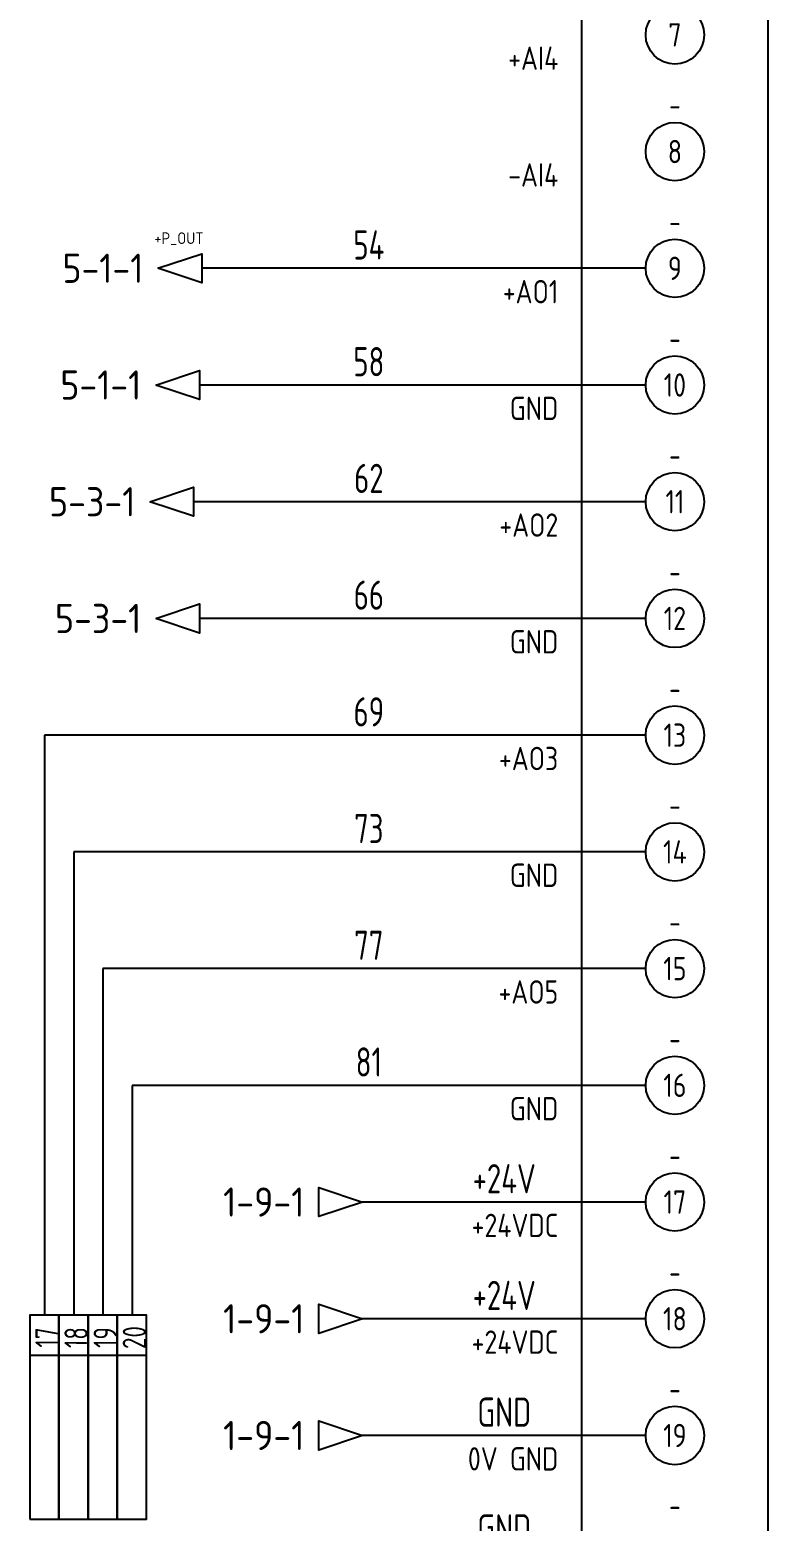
# Model space of a CAD drawing. Extents: x -20 to 400, y -5 to 292.
# Drawn here: x 76.7 to 140, y 64.6 to 192.3 of the extents above; entities that cross this region are included whole.
import ezdxf
from ezdxf.enums import TextEntityAlignment as Align

# ---------------------------------------------------------------- set-up
doc = ezdxf.new("R2010")
doc.units = 0
for name, color, linetype in [('BLU_2.5mm^2', 5, 'Continuous'), ('GRN_0.75mm^2', 3, 'Continuous'), ('MISC', 2, 'Continuous'), ('RED_2.5mm^2', 1, 'Continuous'), ('SYMS', 7, 'Continuous'), ('TAGS', 51, 'Continuous'), ('TERMS', 4, 'Continuous'), ('WIRENO', 70, 'Continuous'), ('XREF', 7, 'Continuous')]:
    doc.layers.add(name, color=color, linetype=linetype)
doc.styles.add('WD_IEC', font='ISOCP2.shx', dxfattribs={"width": 0.9, "height": 4})

# ---------------------------------------------------------------- blocks, each defined once
blk = doc.blocks.new('PLCIO_1E7D')
at = {"layer": 'SYMS'}
for p, q in [((-8, 8), (-8, -196)), ((8, -196), (8, 8))]:
    blk.add_line(p, q, dxfattribs=at)
for centre in [(0, -60), (0, -70), (0, -80), (0, -90), (0, -100), (0, -110), (0, -120), (0, -130), (0, -140), (0, -150), (0, -160), (0, -170), (0, -180)]:
    blk.add_circle(centre, 2.5, dxfattribs=at)
at = {"layer": 'SYMS', "style": 'WD_IEC'}
for tag, height, width, p in [('INST', 2.5, 0.8, (0, 26.5)), ('LOC', 2.5, 0.8, (0, 23.5)), ('MFG', 2.5, 0.8, (0, 20.5)), ('CAT', 2.5, 0.8, (0, 17.5)), ('LINE1', 2.5, 0.9, (0, 14.5)), ('LINE2', 2.5, 0.9, (0, 11.5)), ('DESC', 2.5, 0.9, (0, 8.47)), ('TAG', 2.5, 0.8, (0, 5.49)), ('TAGA01', 2, 0.8, (0, 3)), ('TAGA02', 2, 0.8, (0, -7)), ('TAGA03', 2, 0.8, (0, -17)), ('TAGA04', 2, 0.8, (0, -27)), ('TAGA05', 2, 0.8, (0, -37)), ('TAGA06', 2, 0.8, (0, -47)), ('TAGA07', 2, 0.8, (0, -57)), ('TAGA08', 2, 0.8, (0, -67)), ('TAGA09', 2, 0.8, (0, -77)), ('TAGA10', 2, 0.8, (0, -87)), ('TAGA11', 2, 0.8, (0, -97)), ('TAGA12', 2, 0.8, (0, -107)), ('TAGA13', 2, 0.8, (0, -117)), ('TAGA14', 2, 0.8, (0, -127)), ('TAGA15', 2, 0.8, (0, -137)), ('TAGA16', 2, 0.8, (0, -147)), ('TAGA17', 2, 0.8, (0, -157)), ('TAGA18', 2, 0.8, (0, -167)), ('TAGA19', 2, 0.8, (0, -177)), ('TAGA20', 2, 0.8, (0, -187))]:
    blk.add_attdef(tag, text='', height=height, dxfattribs=dict(at, width=width)).set_placement(p, align=Align.CENTER)
at = {"layer": 'SYMS', "linetype": 'Continuous', "style": 'WD_IEC', "width": 0.9, "flags": 9}
blk.add_attdef('ASSYCODE', text='', height=0.32, dxfattribs=at).set_placement((3.68, 17.14), align=Align.CENTER)
at = {"layer": 'SYMS', "style": 'WD_IEC', "width": 0.9}
for tag, p in [('DESCA01', (20, 0.5)), ('DESCB01', (20, -2.62)), ('DESCC01', (20, -5.75)), ('DESCD01', (20, -8.88)), ('DESCA02', (20, -9.5)), ('DESCE01', (20, -12)), ('DESCB02', (20, -12.62)), ('DESCC02', (20, -15.75)), ('DESCD02', (20, -18.88)), ('DESCA03', (20, -19.5)), ('DESCE02', (20, -22)), ('DESCB03', (20, -22.62)), ('DESCC03', (20, -25.75)), ('DESCD03', (20, -28.88)), ('DESCA04', (20, -29.5)), ('DESCE03', (20, -32)), ('DESCB04', (20, -32.62)), ('DESCC04', (20, -35.75)), ('DESCD04', (20, -38.88)), ('DESCA05', (20, -39.5)), ('DESCE04', (20, -42)), ('DESCB05', (20, -42.62)), ('DESCC05', (20, -45.75)), ('DESCD05', (20, -48.88)), ('DESCA06', (20, -49.5)), ('DESCE05', (20, -52)), ('DESCB06', (20, -52.62)), ('DESCC06', (20, -55.75)), ('DESCD06', (20, -58.88)), ('DESCA07', (20, -59.5)), ('DESCE06', (20, -62)), ('DESCB07', (20, -62.62)), ('DESCC07', (20, -65.75)), ('DESCD07', (20, -68.88)), ('DESCA08', (20, -69.5)), ('DESCE07', (20, -72)), ('DESCB08', (20, -72.62)), ('DESCC08', (20, -75.75)), ('DESCD08', (20, -78.88)), ('DESCA09', (20, -79.5)), ('DESCE08', (20, -82)), ('DESCB09', (20, -82.62)), ('DESCC09', (20, -85.75)), ('DESCD09', (20, -88.88)), ('DESCA10', (20, -89.5)), ('DESCE09', (20, -92)), ('DESCB10', (20, -92.62)), ('DESCC10', (20, -95.75)), ('DESCD10', (20, -98.88)), ('DESCA11', (20, -99.5)), ('DESCE10', (20, -102)), ('DESCB11', (20, -102.62)), ('DESCC11', (20, -105.75)), ('DESCD11', (20, -108.88)), ('DESCA12', (20, -109.5)), ('DESCE11', (20, -112)), ('DESCB12', (20, -112.62)), ('DESCC12', (20, -115.75)), ('DESCD12', (20, -118.88)), ('DESCA13', (20, -119.5)), ('DESCE12', (20, -122)), ('DESCB13', (20, -122.62)), ('DESCC13', (20, -125.75)), ('DESCD13', (20, -128.88)), ('DESCA14', (20, -129.5)), ('DESCE13', (20, -132)), ('DESCB14', (20, -132.62)), ('DESCC14', (20, -135.75)), ('DESCD14', (20, -138.88)), ('DESCA15', (20, -139.5)), ('DESCE14', (20, -142)), ('DESCB15', (20, -142.62)), ('DESCC15', (20, -145.75)), ('DESCD15', (20, -148.88)), ('DESCA16', (20, -149.5)), ('DESCE15', (20, -152)), ('DESCB16', (20, -152.62)), ('DESCC16', (20, -155.75)), ('DESCD16', (20, -158.88)), ('DESCA17', (20, -159.5)), ('DESCE16', (20, -162)), ('DESCB17', (20, -162.62)), ('DESCC17', (20, -165.75)), ('DESCD17', (20, -168.88)), ('DESCA18', (20, -169.5)), ('DESCE17', (20, -172)), ('DESCB18', (20, -172.62)), ('DESCC18', (20, -175.75)), ('DESCD18', (20, -178.88)), ('DESCA19', (20, -179.5)), ('DESCE18', (20, -182)), ('DESCB19', (20, -182.62)), ('DESCC19', (20, -185.75)), ('DESCD19', (20, -188.88)), ('DESCA20', (20, -189.5)), ('DESCE19', (20, -192)), ('DESCB20', (20, -192.62)), ('DESCC20', (20, -195.75)), ('DESCD20', (20, -198.88)), ('DESCE20', (20, -202))]:
    blk.add_attdef(tag, p, '', height=2.5, dxfattribs=at)
for tag, p in [('TERM01', (0, 0)), ('TERM02', (0, -10)), ('TERM03', (0, -20)), ('TERM04', (0, -30)), ('TERM05', (0, -40)), ('TERM06', (0, -50)), ('TERM07', (0, -60)), ('TERM08', (0, -70)), ('TERM09', (0, -80)), ('TERM10', (0, -90)), ('TERM11', (0, -100)), ('TERM12', (0, -110)), ('TERM13', (0, -120)), ('TERM14', (0, -130)), ('TERM15', (0, -140)), ('TERM16', (0, -150)), ('TERM17', (0, -160)), ('TERM18', (0, -170)), ('TERM19', (0, -180)), ('TERM20', (0, -190))]:
    blk.add_attdef(tag, text='', height=2, dxfattribs=at).set_placement(p, align=Align.MIDDLE_CENTER)
at = {"layer": 'SYMS', "style": 'WD_IEC', "width": 0.9, "flags": 1}
for tag, p in [('X4TERM01', (-2.5, 0)), ('X4TERM02', (-2.5, -10)), ('X4TERM03', (-2.5, -20)), ('X4TERM04', (-2.5, -30)), ('X4TERM05', (-2.5, -40)), ('X4TERM06', (-2.5, -50)), ('X4TERM07', (-2.5, -60)), ('X4TERM08', (-2.5, -70)), ('X4TERM09', (-2.5, -80)), ('X4TERM10', (-2.5, -90)), ('X4TERM11', (-2.5, -100)), ('X4TERM12', (-2.5, -110)), ('X4TERM13', (-2.5, -120)), ('X4TERM14', (-2.5, -130)), ('X4TERM15', (-2.5, -140)), ('X4TERM16', (-2.5, -150)), ('X4TERM17', (-2.5, -160)), ('X4TERM18', (-2.5, -170)), ('X4TERM19', (-2.5, -180)), ('X4TERM20', (-2.5, -190))]:
    blk.add_attdef(tag, p, '', height=0.32, dxfattribs=at)
at = {"layer": 'SYMS', "style": 'WD_IEC', "width": 0.9}
for tag, p in [('TERMDESC01', (-10, -1)), ('TERMDESC02', (-10, -11)), ('TERMDESC03', (-10, -21)), ('TERMDESC04', (-10, -31)), ('TERMDESC05', (-10, -41)), ('TERMDESC06', (-10, -51)), ('TERMDESC07', (-10, -61)), ('TERMDESC08', (-10, -71)), ('TERMDESC09', (-10, -81)), ('TERMDESC10', (-10, -91)), ('TERMDESC11', (-10, -101)), ('TERMDESC12', (-10, -111)), ('TERMDESC13', (-10, -121)), ('TERMDESC14', (-10, -131)), ('TERMDESC15', (-10, -141)), ('TERMDESC16', (-10, -151)), ('TERMDESC17', (-10, -161)), ('TERMDESC18', (-10, -171)), ('TERMDESC19', (-10, -181)), ('TERMDESC20', (-10, -191))]:
    blk.add_attdef(tag, text='', height=2, dxfattribs=at).set_placement(p, align=Align.TOP_RIGHT)
blk = doc.blocks.new('HA1D3')
blk.add_lwpolyline([(0, 0), (-3.75, -1.25), (-3.75, 1.25)], close=True)
at = {"style": 'WD_IEC', "flags": 1}
blk.add_attdef('SIGCODE', text='', height=1, dxfattribs=at).set_placement((-2.5, 1.8), align=Align.RIGHT)
at = {"style": 'WD_IEC'}
for tag, p, height, flags in [('WIRENO', (1.25, 1), 2.5, 8), ('X1TERM01', (0, 0), 0.32, 1)]:
    blk.add_attdef(tag, p, '', height=height, dxfattribs=dict(at, flags=flags))
blk.add_attdef('XREF', text='', height=2.5, dxfattribs=at).set_placement((-5, 0), align=Align.MIDDLE_RIGHT)
blk.add_attdef('DESC1', text='', height=2.5, dxfattribs=at).set_placement((1.25, -1), align=Align.TOP_LEFT)
blk = doc.blocks.new('WD_WNH')
at = {"linetype": 'Continuous', "style": 'WD_IEC', "width": 0.8}
blk.add_attdef('WIRENO', text='', height=2.5, dxfattribs=at).set_placement((0, 0.75), align=Align.CENTER)
at = {"style": 'WD_IEC', "flags": 1}
for tag, p in [('W01USER', (0, 1.25)), ('W08USER', (0, 0.375)), ('W04USER', (0, 0.875)), ('W05USER', (0, 0.75)), ('W09USER', (0, 0.25)), ('W03USER', (0, 1)), ('W06USER', (0, 0.625)), ('W07USER', (0, 0.5)), ('W02USER', (0, 1.125)), ('W10USER', (0, 0.125))]:
    blk.add_attdef(tag, text='', height=0.08, dxfattribs=at).set_placement(p, align=Align.CENTER)
blk = doc.blocks.new('HA1S3')
blk.add_lwpolyline([(-3.75, 0), (0, 1.25), (0, -1.25)], close=True)
at = {"style": 'WD_IEC', "flags": 1}
blk.add_attdef('SIGCODE', text='', height=1, dxfattribs=at).set_placement((-2.5, 1.8), align=Align.RIGHT)
at = {"style": 'WD_IEC'}
for tag, p, height, flags in [('WIRENO', (1.25, 1), 2.5, 8), ('X1TERM01', (0, 0), 0.32, 1)]:
    blk.add_attdef(tag, p, '', height=height, dxfattribs=dict(at, flags=flags))
blk.add_attdef('XREF', text='', height=2.5, dxfattribs=at).set_placement((-5, 0), align=Align.MIDDLE_RIGHT)
blk.add_attdef('DESC1', text='', height=2.5, dxfattribs=at).set_placement((1.25, -1), align=Align.TOP_LEFT)
blk = doc.blocks.new('VT0001_002')
at = {"layer": 'BLU_2.5mm^2', "color": 0, "transparency": 33554687}
blk.add_line((0, -3.43), (2.5, -3.43), dxfattribs=at)
blk.add_lwpolyline([(0, -17.5), (2.5, -17.5), (2.5, 0), (0, 0)], close=True, dxfattribs=at)
at = {"color": 2, "lineweight": 15, "true_color": 0xf1eb1f, "transparency": 33554687, "style": 'WD_IEC'}
for tag, p in [('INST', (-2.25, 5.32)), ('LOC', (-2.25, 1.32)), ('DESC1', (-2.25, -10.43)), ('DESC2', (-2.25, -13.93)), ('DESC3', (-2.25, -17.43))]:
    blk.add_attdef(tag, text='', height=2.5, dxfattribs=at).set_placement(p, align=Align.RIGHT)
at = {"color": 2, "lineweight": 15, "true_color": 0xf1eb1f, "transparency": 33554687, "style": 'WD_IEC', "flags": 1}
for tag, p, height in [('ASSYCODE', (2.75, 7.32), 1), ('CATDESC', (2.75, 5.82), 1), ('MFG', (2.75, 3.82), 1.5), ('CAT', (2.75, 1.32), 1.5)]:
    blk.add_attdef(tag, p, '', height=height, dxfattribs=at)
at = {"color": 2, "lineweight": 15, "true_color": 0xf1eb1f, "transparency": 33554687, "style": 'WD_IEC', "width": 0.8}
blk.add_attdef('TERM01', text='', height=2, rotation=89.5557, dxfattribs=at).set_placement((0.47, -1.92), align=Align.TOP_CENTER)
at = {"color": 0, "transparency": 33554687, "flags": 1}
blk.add_attdef('X2LINK', (1.25, 0), '', height=0.01, dxfattribs=at)
at = {"color": 0, "transparency": 33554687, "style": 'WD_IEC', "flags": 1}
for tag, p, height in [('X2TERM01', (1.25, 0), 0.08), ('STRIPSEQ', (0, -3.43), 0.03), ('LINKTERM', (0, -3.47), 0.03), ('X8TERM01', (1.25, -17.5), 0.08)]:
    blk.add_attdef(tag, p, '', height=height, dxfattribs=at)
at = {"color": 2, "lineweight": 15, "true_color": 0xf1eb1f, "transparency": 33554687, "style": 'WD_IEC', "flags": 8}
blk.add_attdef('TAGSTRIP', text='', height=2.5, dxfattribs=at).set_placement((-2.25, -2.93), align=Align.RIGHT)

msp = doc.modelspace()

# ---------------------------------------------------------------- linework, layer by layer
at = {"layer": 'GRN_0.75mm^2'}
for p, q in [((129.53, 171.9), (91.46, 171.9)), ((129.53, 161.9), (91.28, 161.9)), ((129.53, 151.9), (90.77, 151.9)), ((129.53, 141.9), (91.28, 141.9)), ((129.53, 131.9), (77.99, 131.9)), ((77.99, 131.9), (77.99, 82.22)), ((129.53, 121.9), (80.49, 121.9)), ((80.49, 121.9), (80.49, 82.22)), ((129.53, 111.9), (82.99, 111.9)), ((82.99, 111.9), (82.99, 82.22)), ((129.53, 101.9), (85.49, 101.9)), ((85.49, 101.9), (85.49, 82.22))]:
    msp.add_line(p, q, dxfattribs=at)
at = {"layer": 'RED_2.5mm^2'}
for p, q in [((129.53, 91.9), (105.26, 91.9)), ((129.53, 81.9), (105.26, 81.9)), ((129.53, 71.9), (105.26, 71.9))]:
    msp.add_line(p, q, dxfattribs=at)

# ---------------------------------------------------------------- block references
at = {"layer": 'SYMS'}
ref = msp.add_blockref('PLCIO_1E7D', (132.03, 251.9), dxfattribs=at)
ref.add_attrib('TERM07', '7', dxfattribs={"layer": 'TERMS', "height": 2, "style": 'WD_IEC', "width": 0.9}).set_placement((132.03, 191.9), align=Align.MIDDLE_CENTER)
ref.add_attrib('TERMDESC07', '+AI4', dxfattribs={"layer": 'TERMS', "height": 2, "style": 'WD_IEC', "width": 0.9}).set_placement((122.03, 190.9), align=Align.TOP_RIGHT)
ref.add_attrib('TERM08', '8', dxfattribs={"layer": 'TERMS', "height": 2, "style": 'WD_IEC', "width": 0.9}).set_placement((132.03, 181.9), align=Align.MIDDLE_CENTER)
ref.add_attrib('TAGA08', '-', dxfattribs={"layer": 'TAGS', "height": 2, "style": 'WD_IEC', "width": 0.8}).set_placement((132.03, 184.9), align=Align.CENTER)
ref.add_attrib('TERMDESC08', '-AI4', dxfattribs={"layer": 'TERMS', "height": 2, "style": 'WD_IEC', "width": 0.9}).set_placement((122.03, 180.9), align=Align.TOP_RIGHT)
ref.add_attrib('TERM09', '9', dxfattribs={"layer": 'TERMS', "height": 2, "style": 'WD_IEC', "width": 0.9}).set_placement((132.03, 171.9), align=Align.MIDDLE_CENTER)
ref.add_attrib('TAGA09', '-', dxfattribs={"layer": 'TAGS', "height": 2, "style": 'WD_IEC', "width": 0.8}).set_placement((132.03, 174.9), align=Align.CENTER)
ref.add_attrib('TERMDESC09', '+AO1', dxfattribs={"layer": 'TERMS', "height": 2, "style": 'WD_IEC', "width": 0.9}).set_placement((122.03, 170.9), align=Align.TOP_RIGHT)
ref.add_attrib('TERM10', '10', dxfattribs={"layer": 'TERMS', "height": 2, "style": 'WD_IEC', "width": 0.9}).set_placement((132.03, 161.9), align=Align.MIDDLE_CENTER)
ref.add_attrib('TAGA10', '-', dxfattribs={"layer": 'TAGS', "height": 2, "style": 'WD_IEC', "width": 0.8}).set_placement((132.03, 164.9), align=Align.CENTER)
ref.add_attrib('TERMDESC10', 'GND', dxfattribs={"layer": 'TERMS', "height": 2, "style": 'WD_IEC', "width": 0.9}).set_placement((122.03, 160.9), align=Align.TOP_RIGHT)
ref.add_attrib('TERM11', '11', dxfattribs={"layer": 'TERMS', "height": 2, "style": 'WD_IEC', "width": 0.9}).set_placement((132.03, 151.9), align=Align.MIDDLE_CENTER)
ref.add_attrib('TAGA11', '-', dxfattribs={"layer": 'TAGS', "height": 2, "style": 'WD_IEC', "width": 0.8}).set_placement((132.03, 154.9), align=Align.CENTER)
ref.add_attrib('TERMDESC11', '+AO2', dxfattribs={"layer": 'TERMS', "height": 2, "style": 'WD_IEC', "width": 0.9}).set_placement((122.03, 150.9), align=Align.TOP_RIGHT)
ref.add_attrib('TERM12', '12', dxfattribs={"layer": 'TERMS', "height": 2, "style": 'WD_IEC', "width": 0.9}).set_placement((132.03, 141.9), align=Align.MIDDLE_CENTER)
ref.add_attrib('TAGA12', '-', dxfattribs={"layer": 'TAGS', "height": 2, "style": 'WD_IEC', "width": 0.8}).set_placement((132.03, 144.9), align=Align.CENTER)
ref.add_attrib('TERMDESC12', 'GND', dxfattribs={"layer": 'TERMS', "height": 2, "style": 'WD_IEC', "width": 0.9}).set_placement((122.03, 140.9), align=Align.TOP_RIGHT)
ref.add_attrib('TERM13', '13', dxfattribs={"layer": 'TERMS', "height": 2, "style": 'WD_IEC', "width": 0.9}).set_placement((132.03, 131.9), align=Align.MIDDLE_CENTER)
ref.add_attrib('TAGA13', '-', dxfattribs={"layer": 'TAGS', "height": 2, "style": 'WD_IEC', "width": 0.8}).set_placement((132.03, 134.9), align=Align.CENTER)
ref.add_attrib('TERMDESC13', '+AO3', dxfattribs={"layer": 'TERMS', "height": 2, "style": 'WD_IEC', "width": 0.9}).set_placement((122.03, 130.9), align=Align.TOP_RIGHT)
ref.add_attrib('TERM14', '14', dxfattribs={"layer": 'TERMS', "height": 2, "style": 'WD_IEC', "width": 0.9}).set_placement((132.03, 121.9), align=Align.MIDDLE_CENTER)
ref.add_attrib('TAGA14', '-', dxfattribs={"layer": 'TAGS', "height": 2, "style": 'WD_IEC', "width": 0.8}).set_placement((132.03, 124.9), align=Align.CENTER)
ref.add_attrib('TERMDESC14', 'GND', dxfattribs={"layer": 'TERMS', "height": 2, "style": 'WD_IEC', "width": 0.9}).set_placement((122.03, 120.9), align=Align.TOP_RIGHT)
ref.add_attrib('TERM15', '15', dxfattribs={"layer": 'TERMS', "height": 2, "style": 'WD_IEC', "width": 0.9}).set_placement((132.03, 111.9), align=Align.MIDDLE_CENTER)
ref.add_attrib('TAGA15', '-', dxfattribs={"layer": 'TAGS', "height": 2, "style": 'WD_IEC', "width": 0.8}).set_placement((132.03, 114.9), align=Align.CENTER)
ref.add_attrib('TERMDESC15', '+AO5', dxfattribs={"layer": 'TERMS', "height": 2, "style": 'WD_IEC', "width": 0.9}).set_placement((122.03, 110.9), align=Align.TOP_RIGHT)
ref.add_attrib('TERM16', '16', dxfattribs={"layer": 'TERMS', "height": 2, "style": 'WD_IEC', "width": 0.9}).set_placement((132.03, 101.9), align=Align.MIDDLE_CENTER)
ref.add_attrib('TAGA16', '-', dxfattribs={"layer": 'TAGS', "height": 2, "style": 'WD_IEC', "width": 0.8}).set_placement((132.03, 104.9), align=Align.CENTER)
ref.add_attrib('TERMDESC16', 'GND', dxfattribs={"layer": 'TERMS', "height": 2, "style": 'WD_IEC', "width": 0.9}).set_placement((122.03, 100.9), align=Align.TOP_RIGHT)
ref.add_attrib('TERM17', '17', dxfattribs={"layer": 'TERMS', "height": 2, "style": 'WD_IEC', "width": 0.9}).set_placement((132.03, 91.9), align=Align.MIDDLE_CENTER)
ref.add_attrib('TAGA17', '-', dxfattribs={"layer": 'TAGS', "height": 2, "style": 'WD_IEC', "width": 0.8}).set_placement((132.03, 94.9), align=Align.CENTER)
ref.add_attrib('TERMDESC17', '+24VDC', dxfattribs={"layer": 'TERMS', "height": 2, "style": 'WD_IEC', "width": 0.9}).set_placement((122.03, 90.9), align=Align.TOP_RIGHT)
ref.add_attrib('TERM18', '18', dxfattribs={"layer": 'TERMS', "height": 2, "style": 'WD_IEC', "width": 0.9}).set_placement((132.03, 81.9), align=Align.MIDDLE_CENTER)
ref.add_attrib('TAGA18', '-', dxfattribs={"layer": 'TAGS', "height": 2, "style": 'WD_IEC', "width": 0.8}).set_placement((132.03, 84.9), align=Align.CENTER)
ref.add_attrib('TERMDESC18', '+24VDC', dxfattribs={"layer": 'TERMS', "height": 2, "style": 'WD_IEC', "width": 0.9}).set_placement((122.03, 80.9), align=Align.TOP_RIGHT)
ref.add_attrib('TERM19', '19', dxfattribs={"layer": 'TERMS', "height": 2, "style": 'WD_IEC', "width": 0.9}).set_placement((132.03, 71.9), align=Align.MIDDLE_CENTER)
ref.add_attrib('TAGA19', '-', dxfattribs={"layer": 'TAGS', "height": 2, "style": 'WD_IEC', "width": 0.8}).set_placement((132.03, 74.9), align=Align.CENTER)
ref.add_attrib('TERMDESC19', '0V GND', dxfattribs={"layer": 'TERMS', "height": 2, "style": 'WD_IEC', "width": 0.9}).set_placement((122.03, 70.9), align=Align.TOP_RIGHT)
ref.add_attrib('TAGA20', '-', dxfattribs={"layer": 'TAGS', "height": 2, "style": 'WD_IEC', "width": 0.8}).set_placement((132.03, 64.9), align=Align.CENTER)
ref = msp.add_blockref('HA1S3', (91.46, 171.9), dxfattribs=at)
ref.add_attrib('SIGCODE', '+P_OUT', dxfattribs={"layer": 'MISC', "height": 1, "style": 'WD_IEC'}).set_placement((91.62, 173.98), align=Align.RIGHT)
ref.add_attrib('XREF', '5-1-1', dxfattribs={"layer": 'XREF', "height": 2.5, "style": 'WD_IEC'}).set_placement((86.46, 171.9), align=Align.MIDDLE_RIGHT)
ref = msp.add_blockref('HA1S3', (91.28, 161.9), dxfattribs=at)
ref.add_attrib('XREF', '5-1-1', dxfattribs={"layer": 'XREF', "height": 2.5, "style": 'WD_IEC'}).set_placement((86.28, 161.9), align=Align.MIDDLE_RIGHT)
ref = msp.add_blockref('HA1S3', (90.77, 151.9), dxfattribs=at)
ref.add_attrib('XREF', '5-3-1', dxfattribs={"layer": 'XREF', "height": 2.5, "style": 'WD_IEC'}).set_placement((85.77, 151.9), align=Align.MIDDLE_RIGHT)
ref = msp.add_blockref('HA1S3', (91.28, 141.9), dxfattribs=at)
ref.add_attrib('XREF', '5-3-1', dxfattribs={"layer": 'XREF', "height": 2.5, "style": 'WD_IEC'}).set_placement((86.28, 141.9), align=Align.MIDDLE_RIGHT)
ref = msp.add_blockref('HA1D3', (105.26, 91.9), dxfattribs=at)
ref.add_attrib('XREF', '1-9-1', dxfattribs={"layer": 'XREF', "height": 2.5, "style": 'WD_IEC'}).set_placement((100.26, 91.9), align=Align.MIDDLE_RIGHT)
ref = msp.add_blockref('HA1D3', (105.26, 81.9), dxfattribs=at)
ref.add_attrib('XREF', '1-9-1', dxfattribs={"layer": 'XREF', "height": 2.5, "style": 'WD_IEC'}).set_placement((100.26, 81.9), align=Align.MIDDLE_RIGHT)
ref = msp.add_blockref('VT0001_002', (76.72, 82.22), dxfattribs=at)
ref.add_attrib('TERM01', '17', dxfattribs={"layer": 'TERMS', "color": 2, "lineweight": 15, "true_color": 0xf1eb1f, "transparency": 33554687, "height": 2, "rotation": 89.5557, "style": 'WD_IEC', "width": 0.8}).set_placement((77.19, 80.3), align=Align.TOP_CENTER)
ref = msp.add_blockref('VT0001_002', (79.22, 82.22), dxfattribs=at)
ref.add_attrib('TERM01', '18', dxfattribs={"layer": 'TERMS', "color": 2, "lineweight": 15, "true_color": 0xf1eb1f, "transparency": 33554687, "height": 2, "rotation": 89.5557, "style": 'WD_IEC', "width": 0.8}).set_placement((79.69, 80.3), align=Align.TOP_CENTER)
ref = msp.add_blockref('VT0001_002', (81.72, 82.22), dxfattribs=at)
ref.add_attrib('TERM01', '19', dxfattribs={"layer": 'TERMS', "color": 2, "lineweight": 15, "true_color": 0xf1eb1f, "transparency": 33554687, "height": 2, "rotation": 89.5557, "style": 'WD_IEC', "width": 0.8}).set_placement((82.19, 80.3), align=Align.TOP_CENTER)
ref = msp.add_blockref('VT0001_002', (84.22, 82.22), dxfattribs=at)
ref.add_attrib('TERM01', '20', dxfattribs={"layer": 'TERMS', "color": 2, "lineweight": 15, "true_color": 0xf1eb1f, "transparency": 33554687, "height": 2, "rotation": 89.5557, "style": 'WD_IEC', "width": 0.8}).set_placement((84.69, 80.3), align=Align.TOP_CENTER)
ref = msp.add_blockref('HA1D3', (105.26, 71.9), dxfattribs=at)
ref.add_attrib('XREF', '1-9-1', dxfattribs={"layer": 'XREF', "height": 2.5, "style": 'WD_IEC'}).set_placement((100.26, 71.9), align=Align.MIDDLE_RIGHT)
at = {"layer": 'WIRENO'}
ref = msp.add_blockref('WD_WNH', (105.79, 171.9), dxfattribs=at)
ref.add_attrib('WIRENO', '54', dxfattribs={"linetype": 'Continuous', "height": 2.5, "style": 'WD_IEC', "width": 0.8}).set_placement((105.79, 172.65), align=Align.CENTER)
ref = msp.add_blockref('WD_WNH', (105.79, 161.9), dxfattribs=at)
ref.add_attrib('WIRENO', '58', dxfattribs={"linetype": 'Continuous', "height": 2.5, "style": 'WD_IEC', "width": 0.8}).set_placement((105.79, 162.65), align=Align.CENTER)
ref = msp.add_blockref('WD_WNH', (105.79, 151.9), dxfattribs=at)
ref.add_attrib('WIRENO', '62', dxfattribs={"linetype": 'Continuous', "height": 2.5, "style": 'WD_IEC', "width": 0.8}).set_placement((105.79, 152.65), align=Align.CENTER)
ref = msp.add_blockref('WD_WNH', (105.79, 141.9), dxfattribs=at)
ref.add_attrib('WIRENO', '66', dxfattribs={"linetype": 'Continuous', "height": 2.5, "style": 'WD_IEC', "width": 0.8}).set_placement((105.79, 142.65), align=Align.CENTER)
ref = msp.add_blockref('WD_WNH', (105.79, 131.9), dxfattribs=at)
ref.add_attrib('WIRENO', '69', dxfattribs={"linetype": 'Continuous', "height": 2.5, "style": 'WD_IEC', "width": 0.8}).set_placement((105.79, 132.65), align=Align.CENTER)
ref = msp.add_blockref('WD_WNH', (105.79, 121.9), dxfattribs=at)
ref.add_attrib('WIRENO', '73', dxfattribs={"linetype": 'Continuous', "height": 2.5, "style": 'WD_IEC', "width": 0.8}).set_placement((105.79, 122.65), align=Align.CENTER)
ref = msp.add_blockref('WD_WNH', (105.79, 111.9), dxfattribs=at)
ref.add_attrib('WIRENO', '77', dxfattribs={"linetype": 'Continuous', "height": 2.5, "style": 'WD_IEC', "width": 0.8}).set_placement((105.79, 112.65), align=Align.CENTER)
ref = msp.add_blockref('WD_WNH', (105.79, 101.9), dxfattribs=at)
ref.add_attrib('WIRENO', '81', dxfattribs={"linetype": 'Continuous', "height": 2.5, "style": 'WD_IEC', "width": 0.8}).set_placement((105.79, 102.65), align=Align.CENTER)
ref = msp.add_blockref('WD_WNH', (117.4, 91.9), dxfattribs=at)
ref.add_attrib('WIRENO', '+24V', dxfattribs={"linetype": 'Continuous', "height": 2.5, "style": 'WD_IEC', "width": 0.8}).set_placement((117.4, 92.65), align=Align.CENTER)
ref = msp.add_blockref('WD_WNH', (117.4, 81.9), dxfattribs=at)
ref.add_attrib('WIRENO', '+24V', dxfattribs={"linetype": 'Continuous', "height": 2.5, "style": 'WD_IEC', "width": 0.8}).set_placement((117.4, 82.65), align=Align.CENTER)
ref = msp.add_blockref('WD_WNH', (117.4, 71.9), dxfattribs=at)
ref.add_attrib('WIRENO', 'GND', dxfattribs={"linetype": 'Continuous', "height": 2.5, "style": 'WD_IEC', "width": 0.8}).set_placement((117.4, 72.65), align=Align.CENTER)
ref = msp.add_blockref('WD_WNH', (117.4, 61.9), dxfattribs=at)
ref.add_attrib('WIRENO', 'GND', dxfattribs={"linetype": 'Continuous', "height": 2.5, "style": 'WD_IEC', "width": 0.8}).set_placement((117.4, 62.65), align=Align.CENTER)

doc.saveas('drawing.dxf')
